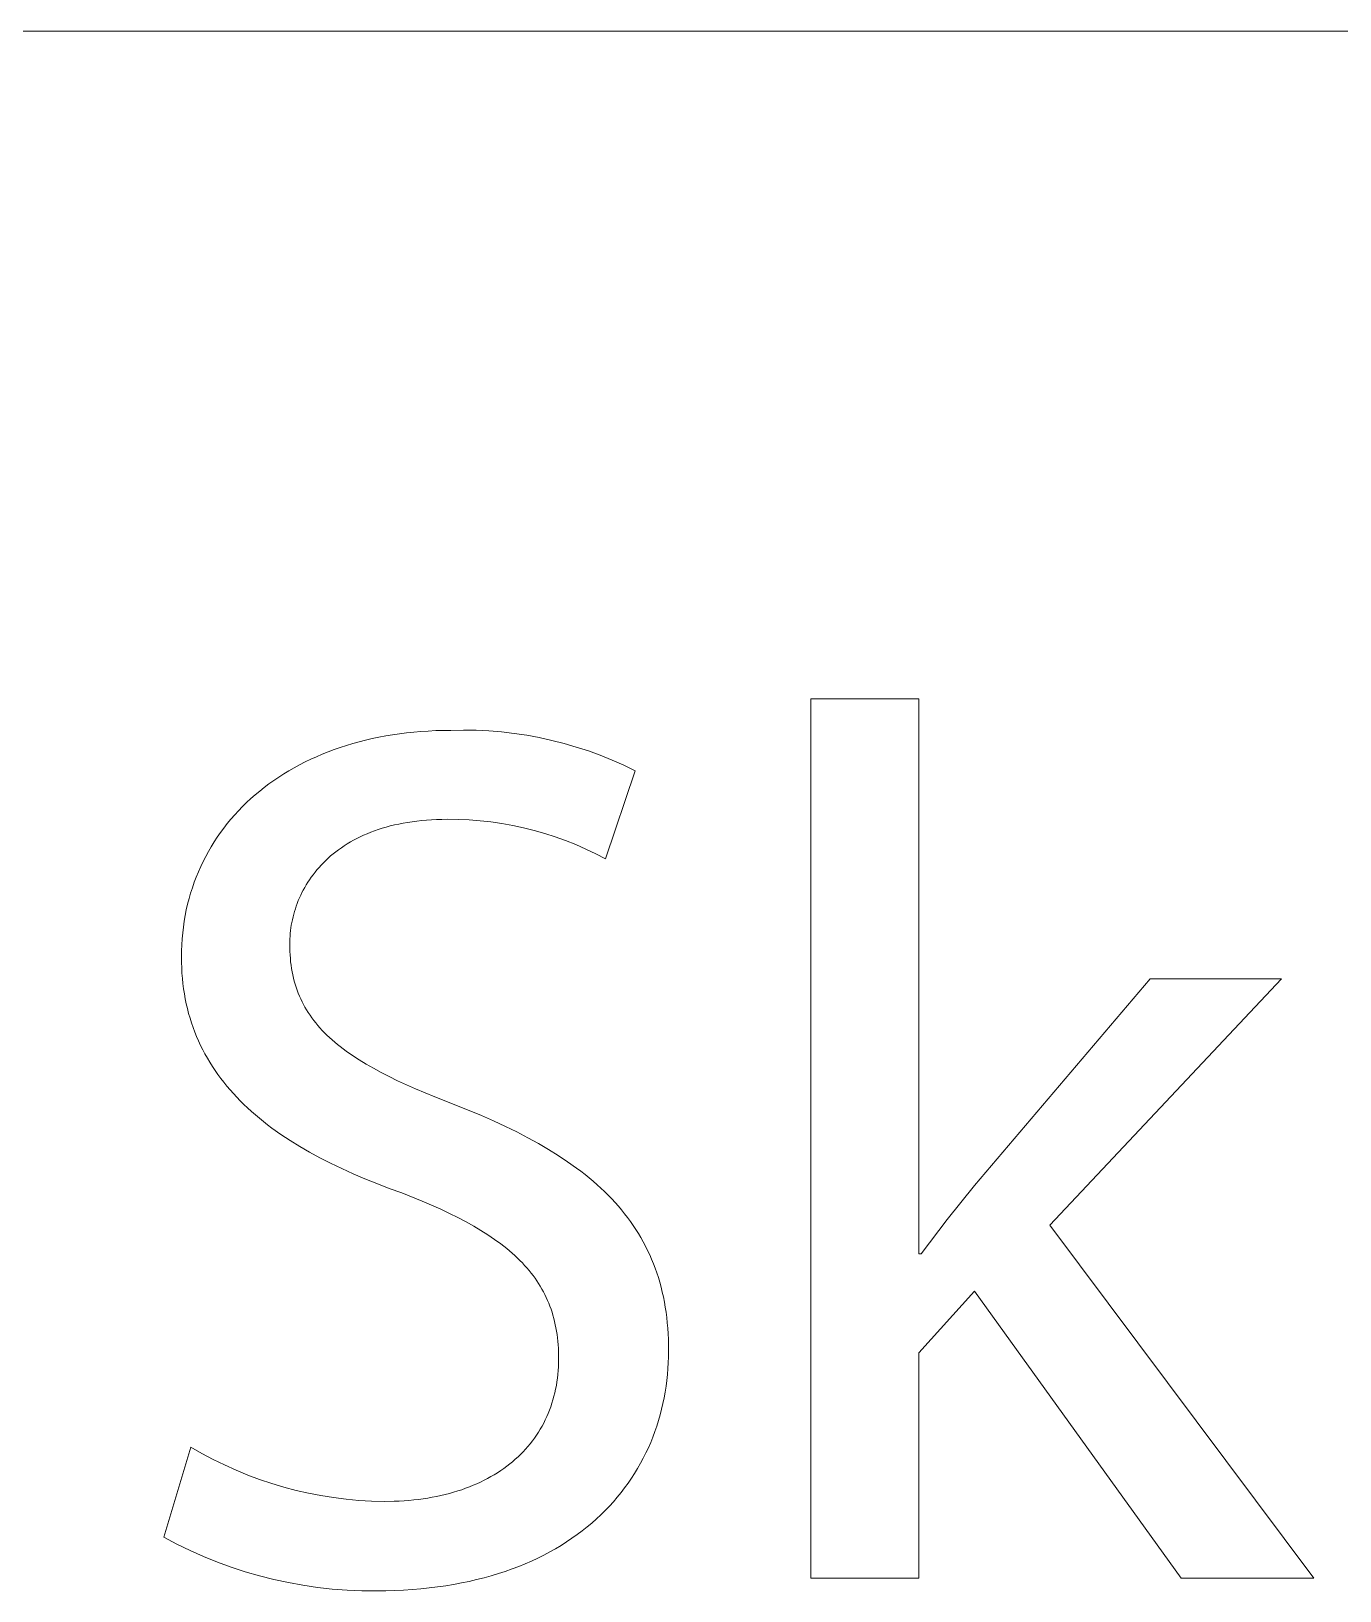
# Model space of a CAD drawing. Header units: millimetres. Extents: x 974 to 5700, y -47 to 3256.
# Drawn here: x 5306.8 to 5356.8, y 158 to 217.6 of the extents above; entities that cross this region are included whole.
import ezdxf

# ---------------------------------------------------------------- set-up
doc = ezdxf.new("R2010")
doc.units = ezdxf.units.MM
doc.header["$MEASUREMENT"] = 0
doc.layers.add('Domyślny', color=7, linetype='Continuous', true_color=0x000000)

msp = doc.modelspace()

# ---------------------------------------------------------------- linework, layer by layer
at = {"layer": 'Domyślny', "color": 18, "lineweight": 15, "true_color": 0x000000}
for p, q in [((3913.935, 217.605), (5700.163, 217.605)), ((5336.615, 158.492), (5336.615, 192.096)), ((5336.615, 192.096), (5340.739, 192.096)), ((5340.739, 192.096), (5340.739, 170.879)), ((5320.365, 190.675), (5320.628, 190.719)), ((5320.628, 190.719), (5320.894, 190.758)), ((5320.894, 190.758), (5321.164, 190.792)), ((5321.164, 190.792), (5321.437, 190.821)), ((5321.437, 190.821), (5321.713, 190.845)), ((5321.713, 190.845), (5321.993, 190.863)), ((5321.993, 190.863), (5322.276, 190.877)), ((5322.276, 190.877), (5322.562, 190.885)), ((5322.562, 190.885), (5322.851, 190.887)), ((5322.851, 190.887), (5323.337, 190.896)), ((5323.337, 190.896), (5323.823, 190.889)), ((5323.823, 190.889), (5324.309, 190.865)), ((5324.309, 190.865), (5324.794, 190.826)), ((5324.794, 190.826), (5325.277, 190.77)), ((5325.277, 190.77), (5325.758, 190.698)), ((5318.163, 190.066), (5318.393, 190.153)), ((5318.393, 190.153), (5318.626, 190.234)), ((5318.626, 190.234), (5318.864, 190.311)), ((5318.864, 190.311), (5319.105, 190.384)), ((5319.105, 190.384), (5319.35, 190.451)), ((5319.35, 190.451), (5319.598, 190.515)), ((5319.598, 190.515), (5319.85, 190.573)), ((5319.85, 190.573), (5320.106, 190.627)), ((5320.106, 190.627), (5320.365, 190.675)), ((5325.758, 190.698), (5326.236, 190.61)), ((5326.236, 190.61), (5326.711, 190.506)), ((5326.711, 190.506), (5327.182, 190.386)), ((5327.182, 190.386), (5327.649, 190.251)), ((5327.649, 190.251), (5328.111, 190.1)), ((5316.869, 189.46), (5317.074, 189.571)), ((5317.074, 189.571), (5317.284, 189.679)), ((5317.284, 189.679), (5317.498, 189.782)), ((5317.498, 189.782), (5317.715, 189.881)), ((5317.715, 189.881), (5317.937, 189.976)), ((5317.937, 189.976), (5318.163, 190.066)), ((5328.111, 190.1), (5328.568, 189.934)), ((5328.568, 189.934), (5329.019, 189.752)), ((5329.019, 189.752), (5329.464, 189.556)), ((5329.464, 189.556), (5329.902, 189.345)), ((5315.904, 188.841), (5316.089, 188.973)), ((5316.089, 188.973), (5316.277, 189.1)), ((5316.277, 189.1), (5316.47, 189.224)), ((5316.47, 189.224), (5316.667, 189.344)), ((5316.667, 189.344), (5316.869, 189.46)), ((5329.902, 189.345), (5328.769, 185.977)), ((5315.212, 188.278), (5315.379, 188.424)), ((5315.379, 188.424), (5315.549, 188.567)), ((5315.549, 188.567), (5315.725, 188.706)), ((5315.725, 188.706), (5315.904, 188.841)), ((5314.593, 187.657), (5314.741, 187.817)), ((5314.741, 187.817), (5314.893, 187.974)), ((5314.893, 187.974), (5315.05, 188.128)), ((5315.05, 188.128), (5315.212, 188.278)), ((5314.051, 186.982), (5314.179, 187.155)), ((5314.179, 187.155), (5314.312, 187.326)), ((5314.312, 187.326), (5314.45, 187.493)), ((5314.45, 187.493), (5314.593, 187.657)), ((5320.232, 187.146), (5320.083, 187.098)), ((5320.385, 187.191), (5320.232, 187.146)), ((5320.541, 187.234), (5320.385, 187.191)), ((5320.701, 187.273), (5320.541, 187.234)), ((5320.865, 187.309), (5320.701, 187.273)), ((5321.032, 187.342), (5320.865, 187.309)), ((5321.204, 187.372), (5321.032, 187.342)), ((5321.379, 187.398), (5321.204, 187.372)), ((5321.557, 187.422), (5321.379, 187.398)), ((5321.74, 187.441), (5321.557, 187.422)), ((5321.926, 187.458), (5321.74, 187.441)), ((5322.116, 187.471), (5321.926, 187.458)), ((5322.31, 187.48), (5322.116, 187.471)), ((5322.508, 187.486), (5322.31, 187.48)), ((5322.709, 187.488), (5322.508, 187.486)), ((5323.13, 187.484), (5322.709, 187.488)), ((5323.55, 187.466), (5323.13, 187.484)), ((5323.97, 187.434), (5323.55, 187.466)), ((5324.388, 187.388), (5323.97, 187.434)), ((5324.805, 187.328), (5324.388, 187.388)), ((5325.219, 187.253), (5324.805, 187.328)), ((5325.63, 187.165), (5325.219, 187.253)), ((5326.039, 187.064), (5325.63, 187.165)), ((5313.696, 186.442), (5313.809, 186.625)), ((5313.809, 186.625), (5313.927, 186.805)), ((5313.927, 186.805), (5314.051, 186.982)), ((5318.898, 186.551), (5318.783, 186.479)), ((5319.016, 186.622), (5318.898, 186.551)), ((5319.137, 186.69), (5319.016, 186.622)), ((5319.262, 186.755), (5319.137, 186.69)), ((5319.39, 186.819), (5319.262, 186.755)), ((5319.521, 186.88), (5319.39, 186.819)), ((5319.656, 186.938), (5319.521, 186.88)), ((5319.795, 186.994), (5319.656, 186.938)), ((5319.937, 187.048), (5319.795, 186.994)), ((5320.083, 187.098), (5319.937, 187.048)), ((5326.443, 186.948), (5326.039, 187.064)), ((5326.844, 186.819), (5326.443, 186.948)), ((5327.24, 186.677), (5326.844, 186.819)), ((5327.631, 186.521), (5327.24, 186.677)), ((5313.386, 185.876), (5313.484, 186.068)), ((5313.484, 186.068), (5313.587, 186.256)), ((5313.587, 186.256), (5313.696, 186.442)), ((5318.166, 186.003), (5318.074, 185.917)), ((5318.26, 186.087), (5318.166, 186.003)), ((5318.358, 186.169), (5318.26, 186.087)), ((5318.46, 186.249), (5318.358, 186.169)), ((5318.564, 186.328), (5318.46, 186.249)), ((5318.672, 186.404), (5318.564, 186.328)), ((5318.783, 186.479), (5318.672, 186.404)), ((5328.016, 186.352), (5327.631, 186.521)), ((5328.396, 186.171), (5328.016, 186.352)), ((5328.769, 185.977), (5328.396, 186.171)), ((5313.124, 185.284), (5313.206, 185.484)), ((5313.206, 185.484), (5313.293, 185.681)), ((5313.293, 185.681), (5313.386, 185.876)), ((5317.59, 185.373), (5317.52, 185.278)), ((5317.663, 185.467), (5317.59, 185.373)), ((5317.739, 185.56), (5317.663, 185.467)), ((5317.818, 185.652), (5317.739, 185.56)), ((5317.9, 185.742), (5317.818, 185.652)), ((5317.985, 185.83), (5317.9, 185.742)), ((5318.074, 185.917), (5317.985, 185.83)), ((5312.91, 184.669), (5312.976, 184.876)), ((5312.976, 184.876), (5313.047, 185.082)), ((5313.047, 185.082), (5313.124, 185.284)), ((5317.216, 184.787), (5317.164, 184.686)), ((5317.271, 184.887), (5317.216, 184.787)), ((5317.329, 184.986), (5317.271, 184.887)), ((5317.39, 185.085), (5317.329, 184.986)), ((5317.454, 185.182), (5317.39, 185.085)), ((5317.52, 185.278), (5317.454, 185.182)), ((5312.745, 184.03), (5312.794, 184.246)), ((5312.794, 184.246), (5312.849, 184.458)), ((5312.849, 184.458), (5312.91, 184.669)), ((5316.947, 184.173), (5316.912, 184.069)), ((5316.985, 184.277), (5316.947, 184.173)), ((5317.025, 184.38), (5316.985, 184.277)), ((5317.069, 184.483), (5317.025, 184.38)), ((5317.115, 184.585), (5317.069, 184.483)), ((5317.164, 184.686), (5317.115, 184.585)), ((5312.631, 183.371), (5312.663, 183.593)), ((5312.663, 183.593), (5312.701, 183.813)), ((5312.701, 183.813), (5312.745, 184.03)), ((5316.798, 183.652), (5316.777, 183.547)), ((5316.823, 183.756), (5316.798, 183.652)), ((5316.85, 183.861), (5316.823, 183.756)), ((5316.879, 183.965), (5316.85, 183.861)), ((5316.912, 184.069), (5316.879, 183.965)), ((5312.584, 182.921), (5312.605, 183.147)), ((5312.605, 183.147), (5312.631, 183.371)), ((5316.708, 183.026), (5316.702, 182.923)), ((5316.716, 183.13), (5316.708, 183.026)), ((5316.728, 183.234), (5316.716, 183.13)), ((5316.742, 183.338), (5316.728, 183.234)), ((5316.758, 183.442), (5316.742, 183.338)), ((5316.777, 183.547), (5316.758, 183.442)), ((5312.557, 182.23), (5312.56, 182.463)), ((5312.56, 182.463), (5312.569, 182.693)), ((5312.569, 182.693), (5312.584, 182.921)), ((5316.698, 182.821), (5316.697, 182.718)), ((5316.697, 182.718), (5316.698, 182.579)), ((5316.702, 182.923), (5316.698, 182.821)), ((5316.698, 182.579), (5316.702, 182.442)), ((5316.702, 182.442), (5316.71, 182.308)), ((5312.56, 182.022), (5312.557, 182.23)), ((5312.567, 181.815), (5312.56, 182.022)), ((5312.578, 181.611), (5312.567, 181.815)), ((5316.71, 182.308), (5316.72, 182.175)), ((5316.72, 182.175), (5316.732, 182.044)), ((5316.732, 182.044), (5316.748, 181.916)), ((5316.748, 181.916), (5316.767, 181.789)), ((5316.767, 181.789), (5316.788, 181.664)), ((5312.594, 181.41), (5312.578, 181.611)), ((5312.615, 181.212), (5312.594, 181.41)), ((5312.64, 181.015), (5312.615, 181.212)), ((5316.788, 181.664), (5316.813, 181.542)), ((5316.813, 181.542), (5316.841, 181.421)), ((5316.841, 181.421), (5316.871, 181.302)), ((5316.871, 181.302), (5316.904, 181.184)), ((5316.904, 181.184), (5316.941, 181.069)), ((5342.864, 173.492), (5349.585, 181.393)), ((5354.606, 181.393), (5345.744, 171.981)), ((5349.585, 181.393), (5354.606, 181.393)), ((5312.67, 180.822), (5312.64, 181.015)), ((5312.705, 180.631), (5312.67, 180.822)), ((5312.743, 180.442), (5312.705, 180.631)), ((5316.941, 181.069), (5316.98, 180.955)), ((5316.98, 180.955), (5317.023, 180.843)), ((5317.023, 180.843), (5317.068, 180.732)), ((5317.068, 180.732), (5317.117, 180.623)), ((5317.117, 180.623), (5317.168, 180.516)), ((5312.787, 180.256), (5312.743, 180.442)), ((5312.834, 180.072), (5312.787, 180.256)), ((5312.886, 179.89), (5312.834, 180.072)), ((5317.168, 180.516), (5317.223, 180.41)), ((5317.223, 180.41), (5317.28, 180.305)), ((5317.28, 180.305), (5317.341, 180.202)), ((5317.341, 180.202), (5317.405, 180.1)), ((5317.405, 180.1), (5317.472, 180)), ((5317.472, 180), (5317.542, 179.901)), ((5312.943, 179.711), (5312.886, 179.89)), ((5313.004, 179.534), (5312.943, 179.711)), ((5313.069, 179.36), (5313.004, 179.534)), ((5317.542, 179.901), (5317.615, 179.803)), ((5317.615, 179.803), (5317.691, 179.707)), ((5317.691, 179.707), (5317.771, 179.611)), ((5317.771, 179.611), (5317.853, 179.517)), ((5317.853, 179.517), (5317.939, 179.424)), ((5317.939, 179.424), (5318.028, 179.332)), ((5313.138, 179.188), (5313.069, 179.36)), ((5313.212, 179.018), (5313.138, 179.188)), ((5313.289, 178.85), (5313.212, 179.018)), ((5313.372, 178.685), (5313.289, 178.85)), ((5318.028, 179.332), (5318.12, 179.241)), ((5318.12, 179.241), (5318.216, 179.151)), ((5318.216, 179.151), (5318.314, 179.062)), ((5318.314, 179.062), (5318.416, 178.974)), ((5318.416, 178.974), (5318.521, 178.887)), ((5318.521, 178.887), (5318.63, 178.801)), ((5318.63, 178.801), (5318.741, 178.715)), ((5313.458, 178.522), (5313.372, 178.685)), ((5313.548, 178.361), (5313.458, 178.522)), ((5313.643, 178.202), (5313.548, 178.361)), ((5313.741, 178.046), (5313.643, 178.202)), ((5318.741, 178.715), (5318.856, 178.63)), ((5318.856, 178.63), (5319.096, 178.463)), ((5319.096, 178.463), (5319.349, 178.298)), ((5319.349, 178.298), (5319.616, 178.135)), ((5313.844, 177.891), (5313.741, 178.046)), ((5313.95, 177.739), (5313.844, 177.891)), ((5314.061, 177.588), (5313.95, 177.739)), ((5319.616, 178.135), (5319.896, 177.975)), ((5319.896, 177.975), (5320.189, 177.816)), ((5320.189, 177.816), (5320.497, 177.658)), ((5320.497, 177.658), (5320.818, 177.501)), ((5314.176, 177.44), (5314.061, 177.588)), ((5314.294, 177.294), (5314.176, 177.44)), ((5314.417, 177.15), (5314.294, 177.294)), ((5314.543, 177.008), (5314.417, 177.15)), ((5314.674, 176.868), (5314.543, 177.008)), ((5320.818, 177.501), (5321.502, 177.19)), ((5321.502, 177.19), (5322.242, 176.878)), ((5314.808, 176.729), (5314.674, 176.868)), ((5314.946, 176.593), (5314.808, 176.729)), ((5315.088, 176.459), (5314.946, 176.593)), ((5315.233, 176.326), (5315.088, 176.459)), ((5322.242, 176.878), (5323.04, 176.564)), ((5323.04, 176.564), (5324.021, 176.165)), ((5315.383, 176.196), (5315.233, 176.326)), ((5315.536, 176.067), (5315.383, 176.196)), ((5315.693, 175.94), (5315.536, 176.067)), ((5315.853, 175.815), (5315.693, 175.94)), ((5316.017, 175.692), (5315.853, 175.815)), ((5324.021, 176.165), (5324.488, 175.961)), ((5324.488, 175.961), (5324.939, 175.752)), ((5316.356, 175.45), (5316.017, 175.692)), ((5316.709, 175.216), (5316.356, 175.45)), ((5324.939, 175.752), (5325.375, 175.54)), ((5325.375, 175.54), (5325.795, 175.323)), ((5325.795, 175.323), (5326.2, 175.101)), ((5317.077, 174.988), (5316.709, 175.216)), ((5317.458, 174.767), (5317.077, 174.988)), ((5317.852, 174.552), (5317.458, 174.767)), ((5326.2, 175.101), (5326.589, 174.875)), ((5326.589, 174.875), (5326.962, 174.643)), ((5326.962, 174.643), (5327.319, 174.406)), ((5318.26, 174.343), (5317.852, 174.552)), ((5318.682, 174.141), (5318.26, 174.343)), ((5319.116, 173.944), (5318.682, 174.141)), ((5327.319, 174.406), (5327.661, 174.162)), ((5327.661, 174.162), (5327.826, 174.038)), ((5327.826, 174.038), (5327.987, 173.913)), ((5319.563, 173.753), (5319.116, 173.944)), ((5320.022, 173.567), (5319.563, 173.753)), ((5320.494, 173.387), (5320.022, 173.567)), ((5327.987, 173.913), (5328.144, 173.786)), ((5328.144, 173.786), (5328.297, 173.657)), ((5328.297, 173.657), (5328.446, 173.526)), ((5328.446, 173.526), (5328.592, 173.394)), ((5341.827, 172.202), (5342.864, 173.492)), ((5320.978, 173.212), (5320.494, 173.387)), ((5321.753, 172.901), (5320.978, 173.212)), ((5322.119, 172.744), (5321.753, 172.901)), ((5328.592, 173.394), (5328.733, 173.26)), ((5328.733, 173.26), (5328.87, 173.125)), ((5328.87, 173.125), (5329.004, 172.987)), ((5329.004, 172.987), (5329.133, 172.848)), ((5329.133, 172.848), (5329.258, 172.706)), ((5322.469, 172.587), (5322.119, 172.744)), ((5322.805, 172.428), (5322.469, 172.587)), ((5323.127, 172.268), (5322.805, 172.428)), ((5323.434, 172.106), (5323.127, 172.268)), ((5329.258, 172.706), (5329.38, 172.563)), ((5329.38, 172.563), (5329.498, 172.418)), ((5329.498, 172.418), (5329.611, 172.271)), ((5329.611, 172.271), (5329.721, 172.121)), ((5323.728, 171.942), (5323.434, 172.106)), ((5324.007, 171.776), (5323.728, 171.942)), ((5324.273, 171.607), (5324.007, 171.776)), ((5329.721, 172.121), (5329.826, 171.97)), ((5329.826, 171.97), (5329.928, 171.816)), ((5329.928, 171.816), (5330.026, 171.661)), ((5330.026, 171.661), (5330.12, 171.503)), ((5340.833, 170.879), (5341.827, 172.202)), ((5345.744, 171.981), (5355.833, 158.492)), ((5324.525, 171.436), (5324.273, 171.607)), ((5324.764, 171.263), (5324.525, 171.436)), ((5324.878, 171.175), (5324.764, 171.263)), ((5324.989, 171.086), (5324.878, 171.175)), ((5325.097, 170.997), (5324.989, 171.086)), ((5330.12, 171.503), (5330.21, 171.343)), ((5330.21, 171.343), (5330.295, 171.181)), ((5330.295, 171.181), (5330.377, 171.016)), ((5325.201, 170.906), (5325.097, 170.997)), ((5325.303, 170.815), (5325.201, 170.906)), ((5325.401, 170.723), (5325.303, 170.815)), ((5325.496, 170.63), (5325.401, 170.723)), ((5325.588, 170.536), (5325.496, 170.63)), ((5325.676, 170.441), (5325.588, 170.536)), ((5330.377, 171.016), (5330.455, 170.849)), ((5330.455, 170.849), (5330.529, 170.68)), ((5330.529, 170.68), (5330.599, 170.508)), ((5330.599, 170.508), (5330.665, 170.334)), ((5340.739, 170.879), (5340.833, 170.879)), ((5325.762, 170.345), (5325.676, 170.441)), ((5325.844, 170.248), (5325.762, 170.345)), ((5325.923, 170.15), (5325.844, 170.248)), ((5326, 170.051), (5325.923, 170.15)), ((5326.073, 169.951), (5326, 170.051)), ((5326.143, 169.85), (5326.073, 169.951)), ((5330.665, 170.334), (5330.727, 170.157)), ((5330.727, 170.157), (5330.785, 169.978)), ((5330.785, 169.978), (5330.839, 169.796)), ((5326.21, 169.747), (5326.143, 169.85)), ((5326.274, 169.643), (5326.21, 169.747)), ((5326.336, 169.539), (5326.274, 169.643)), ((5326.394, 169.432), (5326.336, 169.539)), ((5326.449, 169.325), (5326.394, 169.432)), ((5326.502, 169.216), (5326.449, 169.325)), ((5330.839, 169.796), (5330.889, 169.611)), ((5330.889, 169.611), (5330.935, 169.424)), ((5330.935, 169.424), (5330.977, 169.235)), ((5342.864, 169.462), (5340.739, 167.102)), ((5350.765, 158.492), (5342.864, 169.462)), ((5326.551, 169.106), (5326.502, 169.216)), ((5326.598, 168.995), (5326.551, 169.106)), ((5326.642, 168.882), (5326.598, 168.995)), ((5326.683, 168.768), (5326.642, 168.882)), ((5326.721, 168.653), (5326.683, 168.768)), ((5330.977, 169.235), (5331.015, 169.042)), ((5331.015, 169.042), (5331.049, 168.847)), ((5331.049, 168.847), (5331.079, 168.649)), ((5326.757, 168.536), (5326.721, 168.653)), ((5326.789, 168.417), (5326.757, 168.536)), ((5326.819, 168.297), (5326.789, 168.417)), ((5326.847, 168.175), (5326.819, 168.297)), ((5326.871, 168.052), (5326.847, 168.175)), ((5331.079, 168.649), (5331.105, 168.449)), ((5331.105, 168.449), (5331.127, 168.245)), ((5331.127, 168.245), (5331.145, 168.039)), ((5326.893, 167.927), (5326.871, 168.052)), ((5326.912, 167.801), (5326.893, 167.927)), ((5326.929, 167.673), (5326.912, 167.801)), ((5326.943, 167.543), (5326.929, 167.673)), ((5326.955, 167.412), (5326.943, 167.543)), ((5331.145, 168.039), (5331.159, 167.829)), ((5331.159, 167.829), (5331.169, 167.617)), ((5331.169, 167.617), (5331.175, 167.402)), ((5326.963, 167.279), (5326.955, 167.412)), ((5326.97, 167.144), (5326.963, 167.279)), ((5326.973, 167.007), (5326.97, 167.144)), ((5326.975, 166.869), (5326.973, 167.007)), ((5331.174, 166.954), (5331.167, 166.725)), ((5331.177, 167.183), (5331.174, 166.954)), ((5331.175, 167.402), (5331.177, 167.183)), ((5340.739, 167.102), (5340.739, 158.492)), ((5326.946, 166.278), (5326.958, 166.424)), ((5326.958, 166.424), (5326.967, 166.57)), ((5326.967, 166.57), (5326.973, 166.719)), ((5326.973, 166.719), (5326.975, 166.869)), ((5331.153, 166.497), (5331.134, 166.271)), ((5331.167, 166.725), (5331.153, 166.497)), ((5326.83, 165.575), (5326.86, 165.713)), ((5326.86, 165.713), (5326.887, 165.852)), ((5326.887, 165.852), (5326.91, 165.992)), ((5326.91, 165.992), (5326.93, 166.135)), ((5326.93, 166.135), (5326.946, 166.278)), ((5331.081, 165.822), (5331.046, 165.6)), ((5331.11, 166.046), (5331.081, 165.822)), ((5331.134, 166.271), (5331.11, 166.046)), ((5326.675, 165.043), (5326.719, 165.174)), ((5326.719, 165.174), (5326.759, 165.306)), ((5326.759, 165.306), (5326.797, 165.44)), ((5326.797, 165.44), (5326.83, 165.575)), ((5330.961, 165.16), (5330.91, 164.943)), ((5331.006, 165.379), (5330.961, 165.16)), ((5331.046, 165.6), (5331.006, 165.379)), ((5326.405, 164.419), (5326.465, 164.54)), ((5326.465, 164.54), (5326.523, 164.663)), ((5326.523, 164.663), (5326.577, 164.788)), ((5326.577, 164.788), (5326.628, 164.915)), ((5326.628, 164.915), (5326.675, 165.043)), ((5330.792, 164.513), (5330.725, 164.301)), ((5330.854, 164.727), (5330.792, 164.513)), ((5330.91, 164.943), (5330.854, 164.727)), ((5326.052, 163.843), (5326.129, 163.954)), ((5326.129, 163.954), (5326.203, 164.068)), ((5326.203, 164.068), (5326.273, 164.183)), ((5326.273, 164.183), (5326.341, 164.3)), ((5326.341, 164.3), (5326.405, 164.419)), ((5330.653, 164.091), (5330.575, 163.883)), ((5330.725, 164.301), (5330.653, 164.091)), ((5311.88, 160.053), (5312.919, 163.5)), ((5312.919, 163.5), (5313.339, 163.258)), ((5325.521, 163.222), (5325.618, 163.32)), ((5325.618, 163.32), (5325.711, 163.42)), ((5325.711, 163.42), (5325.801, 163.523)), ((5325.801, 163.523), (5325.888, 163.628)), ((5325.888, 163.628), (5325.971, 163.734)), ((5325.971, 163.734), (5326.052, 163.843)), ((5330.403, 163.475), (5330.309, 163.274)), ((5330.492, 163.678), (5330.403, 163.475)), ((5330.575, 163.883), (5330.492, 163.678)), ((5313.339, 163.258), (5313.767, 163.03)), ((5313.767, 163.03), (5314.202, 162.816)), ((5314.202, 162.816), (5314.644, 162.617)), ((5324.879, 162.682), (5324.993, 162.766)), ((5324.993, 162.766), (5325.105, 162.853)), ((5325.105, 162.853), (5325.214, 162.942)), ((5325.214, 162.942), (5325.319, 163.033)), ((5325.319, 163.033), (5325.422, 163.126)), ((5325.422, 163.126), (5325.521, 163.222)), ((5330.104, 162.879), (5329.994, 162.686)), ((5330.209, 163.075), (5330.104, 162.879)), ((5330.309, 163.274), (5330.209, 163.075)), ((5314.644, 162.617), (5315.093, 162.432)), ((5315.093, 162.432), (5315.547, 162.262)), ((5315.547, 162.262), (5316.007, 162.108)), ((5316.007, 162.108), (5316.471, 161.969)), ((5323.853, 162.1), (5323.991, 162.164)), ((5323.991, 162.164), (5324.127, 162.23)), ((5324.127, 162.23), (5324.259, 162.299)), ((5324.259, 162.299), (5324.389, 162.371)), ((5324.389, 162.371), (5324.516, 162.445)), ((5324.516, 162.445), (5324.64, 162.521)), ((5324.64, 162.521), (5324.761, 162.601)), ((5324.761, 162.601), (5324.879, 162.682)), ((5329.63, 162.122), (5329.498, 161.94)), ((5329.757, 162.307), (5329.63, 162.122)), ((5329.878, 162.495), (5329.757, 162.307)), ((5329.994, 162.686), (5329.878, 162.495)), ((5316.471, 161.969), (5316.94, 161.845)), ((5316.94, 161.845), (5317.413, 161.737)), ((5317.413, 161.737), (5317.889, 161.645)), ((5317.889, 161.645), (5318.368, 161.569)), ((5318.368, 161.569), (5318.849, 161.508)), ((5321.617, 161.501), (5321.794, 161.525)), ((5321.794, 161.525), (5321.969, 161.552)), ((5321.969, 161.552), (5322.141, 161.582)), ((5322.141, 161.582), (5322.311, 161.614)), ((5322.311, 161.614), (5322.477, 161.65)), ((5322.477, 161.65), (5322.641, 161.689)), ((5322.641, 161.689), (5322.803, 161.73)), ((5322.803, 161.73), (5322.961, 161.775)), ((5322.961, 161.775), (5323.117, 161.822)), ((5323.117, 161.822), (5323.27, 161.872)), ((5323.27, 161.872), (5323.42, 161.925)), ((5323.42, 161.925), (5323.567, 161.981)), ((5323.567, 161.981), (5323.711, 162.039)), ((5323.711, 162.039), (5323.853, 162.1)), ((5329.217, 161.585), (5329.068, 161.412)), ((5329.36, 161.761), (5329.217, 161.585)), ((5329.498, 161.94), (5329.36, 161.761)), ((5318.849, 161.508), (5319.332, 161.464)), ((5319.332, 161.464), (5319.816, 161.435)), ((5319.816, 161.435), (5320.301, 161.423)), ((5320.301, 161.423), (5320.69, 161.429)), ((5320.69, 161.429), (5320.881, 161.437)), ((5320.881, 161.437), (5321.069, 161.449)), ((5321.069, 161.449), (5321.254, 161.463)), ((5321.254, 161.463), (5321.437, 161.481)), ((5321.437, 161.481), (5321.617, 161.501)), ((5328.755, 161.076), (5328.589, 160.913)), ((5328.914, 161.242), (5328.755, 161.076)), ((5329.068, 161.412), (5328.914, 161.242)), ((5328.061, 160.446), (5327.874, 160.298)), ((5328.243, 160.598), (5328.061, 160.446)), ((5328.419, 160.754), (5328.243, 160.598)), ((5328.589, 160.913), (5328.419, 160.754)), ((5312.38, 159.789), (5311.88, 160.053)), ((5312.889, 159.542), (5312.38, 159.789)), ((5327.07, 159.744), (5326.855, 159.616)), ((5327.279, 159.876), (5327.07, 159.744)), ((5327.483, 160.013), (5327.279, 159.876)), ((5327.681, 160.153), (5327.483, 160.013)), ((5327.874, 160.298), (5327.681, 160.153)), ((5313.406, 159.313), (5312.889, 159.542)), ((5313.931, 159.101), (5313.406, 159.313)), ((5325.94, 159.146), (5325.697, 159.04)), ((5326.177, 159.257), (5325.94, 159.146)), ((5326.408, 159.372), (5326.177, 159.257)), ((5326.634, 159.492), (5326.408, 159.372)), ((5326.855, 159.616), (5326.634, 159.492)), ((5314.462, 158.908), (5313.931, 159.101)), ((5315, 158.732), (5314.462, 158.908)), ((5315.543, 158.576), (5315, 158.732)), ((5316.092, 158.438), (5315.543, 158.576)), ((5324.4, 158.582), (5324.123, 158.505)), ((5324.67, 158.663), (5324.4, 158.582)), ((5324.935, 158.75), (5324.67, 158.663)), ((5325.195, 158.842), (5324.935, 158.75)), ((5325.449, 158.939), (5325.195, 158.842)), ((5325.697, 159.04), (5325.449, 158.939)), ((5316.645, 158.319), (5316.092, 158.438)), ((5317.201, 158.219), (5316.645, 158.319)), ((5317.761, 158.138), (5317.201, 158.219)), ((5318.323, 158.076), (5317.761, 158.138)), ((5318.887, 158.034), (5318.323, 158.076)), ((5319.452, 158.011), (5318.887, 158.034)), ((5320.018, 158.007), (5319.452, 158.011)), ((5320.368, 158.01), (5320.018, 158.007)), ((5320.712, 158.02), (5320.368, 158.01)), ((5321.05, 158.035), (5320.712, 158.02)), ((5321.383, 158.056), (5321.05, 158.035)), ((5321.71, 158.084), (5321.383, 158.056)), ((5322.031, 158.117), (5321.71, 158.084)), ((5322.347, 158.156), (5322.031, 158.117)), ((5322.657, 158.2), (5322.347, 158.156)), ((5322.962, 158.25), (5322.657, 158.2)), ((5323.261, 158.306), (5322.962, 158.25)), ((5323.554, 158.367), (5323.261, 158.306)), ((5323.841, 158.433), (5323.554, 158.367)), ((5324.123, 158.505), (5323.841, 158.433)), ((5340.739, 158.492), (5336.615, 158.492)), ((5355.833, 158.492), (5350.765, 158.492))]:
    msp.add_line(p, q, dxfattribs=at)

doc.saveas('drawing.dxf')
